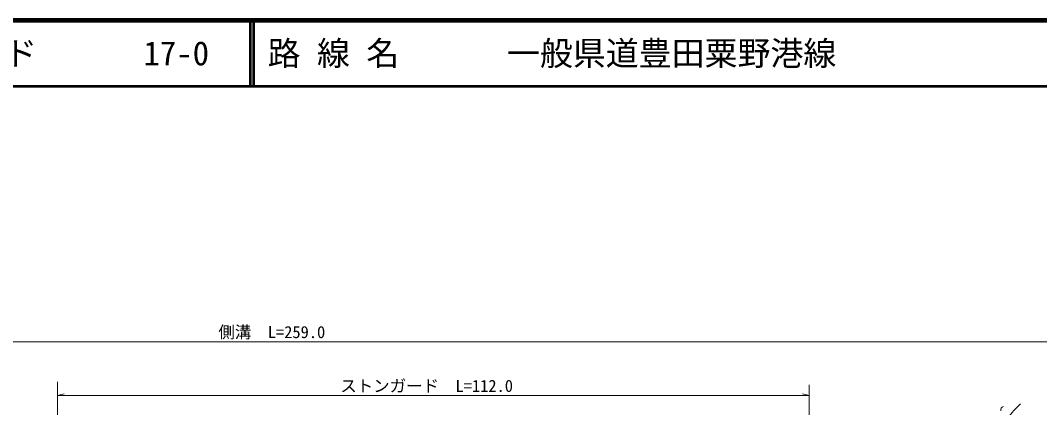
# Model space of a CAD drawing. Units: millimetres, scale not verified. Extents: x 40000 to 680000, y 20000 to 380000.
# Drawn here: x 142841 to 297614, y 321184 to 380000 of the extents above; entities that cross this region are included whole.
import ezdxf
from ezdxf.enums import TextEntityAlignment as Align

# ---------------------------------------------------------------- set-up
doc = ezdxf.new("R2010")
doc.units = ezdxf.units.MM
doc.header["$LTSCALE"] = 1000
for name, color, linetype, lineweight in [('M-BGD', 7, 'Continuous', 13), ('M-STR-HTXT', 7, 'Continuous', 13), ('M-TTL', 2, 'Continuous', 140), ('M-TTL-LINE', 7, 'Continuous', 50)]:
    doc.layers.add(name, color=color, linetype=linetype, lineweight=lineweight)
doc.layers.add('M-TTL-TXT', color=7, linetype='Continuous')
doc.styles.add('ＭＳ ゴシック', font='')
doc.styles.get('ＭＳ ゴシック').set_extended_font_data('MS Gothic')

msp = doc.modelspace()

# ---------------------------------------------------------------- linework, layer by layer
at = {"layer": 'M-BGD', "lineweight": 18}
msp.add_arc((292285, 320813), 590, 106.89025, 190.40422, dxfattribs=at)
at = {"layer": 'M-BGD'}
for points, knots in [([(98235, 321949), (99162, 320498), (99450, 319925), (100543, 318912), (101206, 318298), (101562, 317901), (102365, 317485), (103710, 316787), (104569, 316604), (106040, 316240), (107672, 315836), (108645, 315916), (110322, 315784), (112641, 315602), (113950, 315704), (116274, 315602), (123521, 315284), (127572, 314921), (134812, 314479), (137719, 314301), (139355, 314293), (142254, 314017), (145670, 313692), (147519, 313018), (150928, 312631), (153287, 312364), (154613, 312226), (156984, 312118), (161872, 311895), (164622, 312129), (169507, 311861), (172852, 311678), (174707, 311332), (178027, 310886), (182414, 310297), (184847, 309799), (189216, 309090), (193247, 308436), (195484, 307936), (199532, 307396), (203307, 306893), (205439, 306751), (209232, 306421), (212936, 306099), (215039, 306219), (218727, 305754), (221579, 305394), (223129, 304891), (225964, 304419), (228985, 303917), (230665, 303521), (233714, 303239), (236350, 302995), (237843, 302937), (240489, 303034), (242761, 303117), (243574, 303202), (246288, 303547)], [0, 0, 0, 0, 1, 1, 1, 2, 2, 2, 3, 3, 3, 4, 4, 4, 5, 5, 5, 6, 6, 6, 7, 7, 7, 8, 8, 8, 9, 9, 9, 10, 10, 10, 11, 11, 11, 12, 12, 12, 13, 13, 13, 14, 14, 14, 15, 15, 15, 16, 16, 16, 17, 17, 17, 18, 18, 18, 19, 19, 19, 19]), ([(265354, 290903), (268317, 291891), (269226, 292118), (271568, 293229), (272629, 293732), (273244, 293982), (274245, 294595), (275906, 295610), (276943, 296065), (278379, 297380), (279474, 298383), (280110, 298952), (280966, 300165), (282519, 302364), (283146, 303756), (284465, 306102), (285199, 307409), (285583, 308155), (286310, 309466), (287757, 312076), (288462, 313604), (290075, 316116), (290904, 317407), (291448, 318080), (292429, 319261), (293274, 320277), (293586, 320615), (294693, 321776)], [0, 0, 0, 0, 1, 1, 1, 2, 2, 2, 3, 3, 3, 4, 4, 4, 5, 5, 5, 6, 6, 6, 7, 7, 7, 8, 8, 8, 9, 9, 9, 9])]:
    msp.add_open_spline(points, degree=3, knots=knots, dxfattribs=at)
at = {"layer": 'M-STR-HTXT'}
for p, q in [((60465, 331192), (317981, 331192)), ((148488, 296207), (148488, 325107)), ((262632, 291106), (262632, 324668)), ((148488, 323020), (149488, 323270)), ((148488, 323020), (262632, 323020)), ((262632, 323020), (261632, 323270))]:
    msp.add_line(p, q, dxfattribs=at)
at = {"layer": 'M-TTL'}
msp.add_line((680000, 380000), (40000, 380000), dxfattribs=at)
at = {"layer": 'M-TTL-LINE'}
for p, q in [((177750, 380000), (177750, 370000)), ((178250, 380000), (178250, 370000)), ((40000, 370000), (680000, 370000))]:
    msp.add_line(p, q, dxfattribs=at)

# ---------------------------------------------------------------- texts
at = {"layer": 'M-STR-HTXT', "style": 'ＭＳ ゴシック'}
for s, p in [('側溝\u3000L=259.0', (181020, 331192)), ('ストンガード\u3000L=112.0', (204529, 323020))]:
    msp.add_text(s, height=1833, dxfattribs=at).set_placement(p, align=Align.BOTTOM_CENTER)
at = {"layer": 'M-TTL-TXT', "style": 'ＭＳ ゴシック'}
for s, p in [('図面コード', (120380, 375000)), ('17-0', (161521, 375000)), ('路 線 名', (180380, 375000)), ('一般県道豊田粟野港線', (216734, 375000))]:
    msp.add_text(s, height=3666, dxfattribs=at).set_placement(p, align=Align.MIDDLE_LEFT)

doc.saveas('drawing.dxf')
